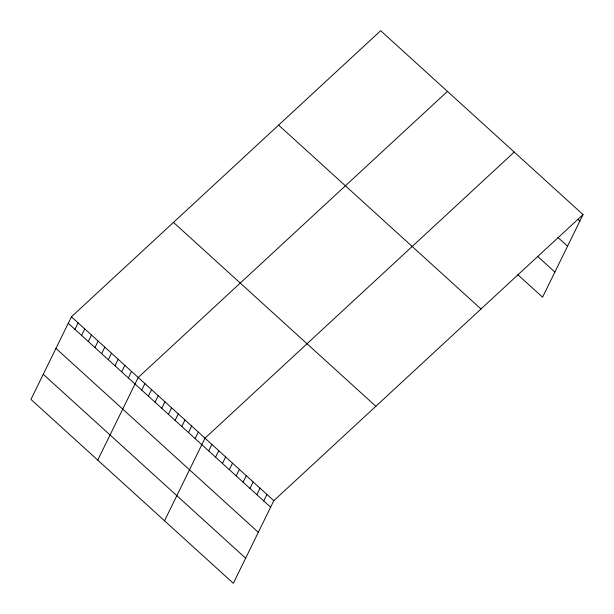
<?xml version="1.0" encoding="UTF-8"?>
<svg xmlns="http://www.w3.org/2000/svg" width="614" height="614" viewBox="0 0 614 614"><rect width="100%" height="100%" fill="white"/><g stroke="black" fill="none" stroke-linecap="round" stroke-linejoin="round"><path stroke-width="0.92" d="M71.431 316.809L30.961 399.415L233.335 583.3L273.806 500.694L583.039 214.585L380.665 30.7L71.431 316.809L273.806 500.694M74.923 329.373L78.108 322.872M81.608 335.436L84.786 328.943M88.286 341.507L91.463 335.014M94.963 347.578L98.14 341.077M101.64 353.641L104.825 347.148M108.317 359.712L111.502 353.219M114.995 365.783L118.18 359.282M121.672 371.846L124.857 365.353M128.357 377.917L131.534 371.424M97.749 460.093L138.211 377.487L447.445 91.386M141.711 390.051L144.889 383.558M148.388 396.122L151.574 389.629M155.066 402.193L158.251 395.692M161.743 408.256L164.928 401.763M168.428 414.327L171.605 407.834M175.105 420.398L178.283 413.897M181.782 426.461L184.96 419.968M188.46 432.532L191.645 426.039M195.137 438.603L198.322 432.102M164.529 520.779L204.999 438.173L514.233 152.065M208.699 450.922L211.876 444.429M215.575 457.177L218.761 450.676M222.46 463.424L225.637 456.931M229.337 469.679L232.522 463.186M236.221 475.927L239.399 469.434M243.098 482.182L246.283 475.689M249.982 488.437L253.16 481.936M256.859 494.684L260.044 488.191M263.744 500.94L266.929 494.447M583.039 214.585L542.569 297.191L517.802 274.688M577.789 219.206L579.854 221.086M557.919 237.449L567.551 246.199M537.672 256.445L554.872 272.079M278.618 125.118L480.992 309.003M173.478 222.391L375.852 406.284M68.246 323.302L270.62 507.195M55.943 348.414L258.317 532.307M43.264 374.294L245.646 558.187"/></g></svg>
